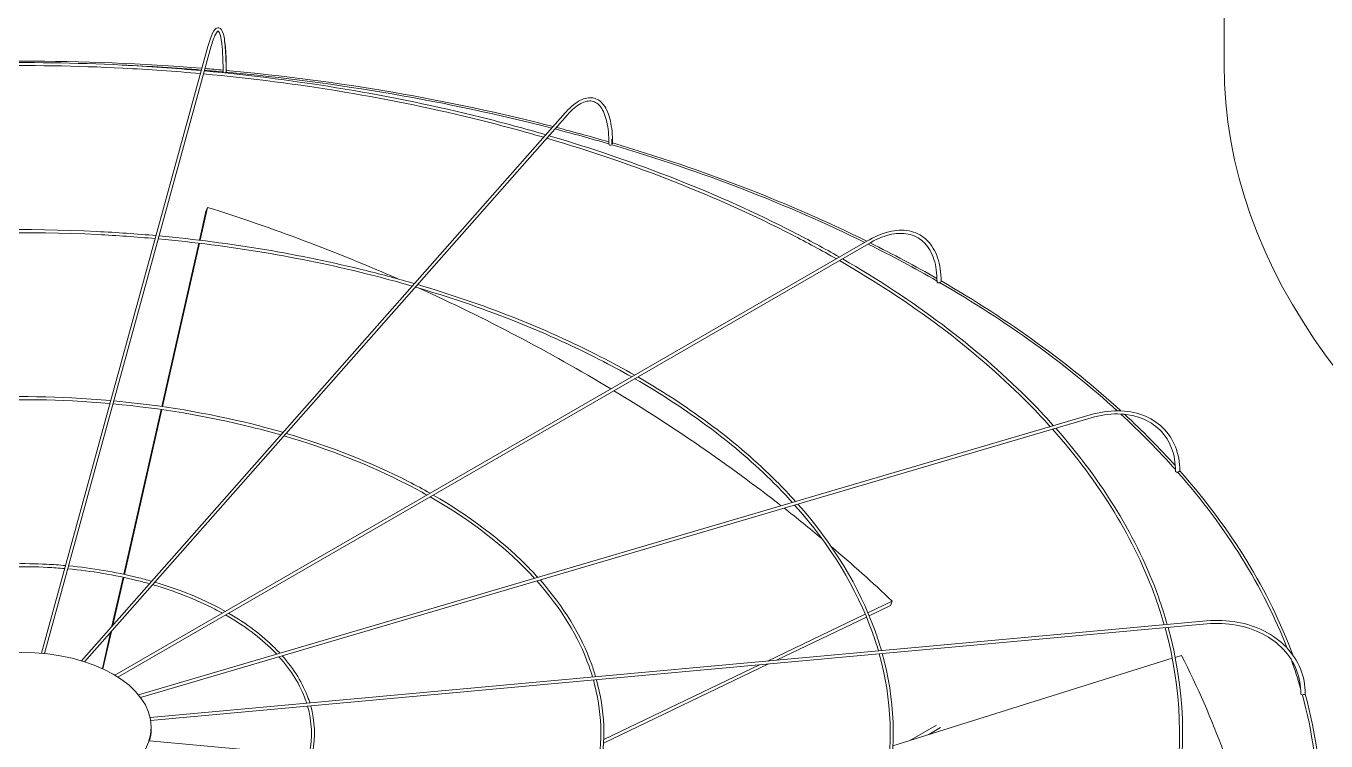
# Model space of a CAD drawing. Header units: millimetres. Extents: x -312439 to 477422, y -331570 to 212570.
# Drawn here: x -166609 to -165559, y -85150 to -84572 of the extents above; entities that cross this region are included whole.
import ezdxf

# ---------------------------------------------------------------- set-up
doc = ezdxf.new("R2010")
doc.units = ezdxf.units.MM
doc.styles.add('ROMAND', font='ROMAND.SHX')
doc.dimstyles.new('1-50 (MILIMETRO)', dxfattribs={"dimscale": 0, "dimtxt": 125, "dimasz": 125, "dimexe": 100, "dimexo": 100, "dimgap": 50, "dimtad": 0, "dimdec": 0, "dimzin": 0, "dimdsep": 46, "dimtxsty": 'ROMAND', "dimcen": -390, "dimclrd": 1, "dimclre": 1, "dimclrt": 3, "dimadec": 0, "dimazin": 0, "dimtfac": 1, "dimtdec": 0, "dimtix": 1, "dimtmove": 2, "dimatfit": 2, "dimfxl": 1, "dimtvp": 1, "dimtolj": 1, "dimtzin": 0, "dimarcsym": 0})

msp = doc.modelspace()

# ---------------------------------------------------------------- linework, layer by layer
at = {"color": 3, "linetype": 'Continuous', "lineweight": 0, "extrusion": (-1.11022e-16, 0.816497, 0.57735)}
for p, q in [((-165641.633, -84602.846), (-165641.633, -84039.957)), ((-166462.262, -84588.487), (-166596.73, -85078.656)), ((-166459.9, -84589.135), (-166594.255, -85078.893)), ((-166173.741, -84642.076), (-166564.419, -85084.758)), ((-166171.905, -84643.697), (-166561.854, -85085.554)), ((-166469.146, -84744.985), (-166463.917, -84721.902)), ((-166462.587, -84718.47), (-166468.608, -84745.05)), ((-166463.917, -84721.902), (-166462.587, -84718.47)), ((-166537.42, -85096.399), (-165928.228, -84744.683)), ((-165927.004, -84746.804), (-166535.055, -85097.863)), ((-166499.576, -84879.33), (-166469.69, -84747.387)), ((-166469.152, -84747.452), (-166499.04, -84879.407)), ((-166530.269, -85014.837), (-166500.119, -84881.727)), ((-166499.583, -84881.804), (-166529.742, -85014.951)), ((-166518.378, -85112.232), (-165749.808, -84886.139)), ((-166516.743, -85114.304), (-165749.117, -84888.488)), ((-166539.784, -85056.844), (-166530.81, -85017.226)), ((-166530.283, -85017.34), (-166539.04, -85056.001)), ((-165929.286, -85045.982), (-165909.679, -85036.572)), ((-165911.01, -85040.004), (-165928.309, -85048.307)), ((-165911.01, -85040.004), (-165909.679, -85036.572)), ((-166010.46, -85084.941), (-165931.496, -85047.043)), ((-165930.52, -85049.368), (-166003.269, -85084.283)), ((-166547.54, -85091.086), (-166540.912, -85061.824)), ((-166540.168, -85060.981), (-166547.039, -85091.318)), ((-165655.914, -85052.52), (-166509.002, -85130.529)), ((-166508.544, -85132.947), (-165655.691, -85054.959)), ((-165683.573, -85082.692), (-165909.1, -85153.343)), ((-165676.13, -85080.36), (-165681.222, -85081.955)), ((-166009.601, -85087.322), (-166142.759, -85151.229)), ((-166142.641, -85148.379), (-166016.791, -85087.979)), ((-166508.135, -85140.282), (-166508.135, -85138.282)), ((-165874.069, -85136.729), (-165895.428, -85149.06)), ((-165880.281, -85144.315), (-165870.605, -85138.729)), ((-165655.691, -85227.51), (-166509.348, -85149.449))]:
    msp.add_line(p, q, dxfattribs=at)
at = {"color": 3, "linetype": 'Continuous', "lineweight": 0}
for centre, major_axis, ratio, start_param, end_param in [((-166612.194, -85205.817), (-1048.768, 0), 0.57735027, 4.57359934, 4.85199434), ((-166612.194, -85205.817), (-1046.319, 0), 0.57735027, 4.57364216, 4.63432464), ((-166612.194, -85205.817), (-1046.319, 0), 0.57735027, 4.55682048, 4.57124415), ((-166612.194, -85205.817), (-1048.768, 0), 0.57735027, 4.55718579, 4.57120693), ((-166448.851, -84609.063), (1.225, -0.004), 0.56474576, 3.14159265, 4.55699194), ((-166448.851, -84609.063), (1.225, -0.004), 0.56474576, 4.55699194, 6.12778827), ((-166612.194, -85205.817), (-1046.319, 0), 0.57735027, 4.2914666, 4.55448885), ((-166448.66, -84608.365), (1.225, 0), 0.57735027, 5.71748689, 6.28318531), ((-166612.194, -85205.817), (-1048.768, 0), 0.57735027, 4.29134899, 4.55463788), ((-164592.865, -84602.846), (-1048.768, 0), 0.57735027, 0, 3.14159265), ((-166612.194, -85205.817), (-1046.319, 0), 0.57735027, 4.24262693, 4.28868124), ((-166612.194, -85205.817), (-1048.768, 0), 0.57735027, 4.24381435, 4.28857014), ((-166137.331, -84667.502), (1.225, -0.01), 0.56597275, 3.14159265, 4.24604342), ((-166137.331, -84667.502), (1.225, -0.01), 0.56597275, 4.24604342, 5.81683974), ((-166612.194, -85205.817), (-1046.319, 0), 0.57735027, 4.00461262, 4.24016109), ((-166136.775, -84666.872), (1.225, 0), 0.57735027, 5.29033196, 6.28318531), ((-166612.194, -85205.817), (-1048.768, 0), 0.57735027, 4.00443097, 4.24060103), ((-166610.864, -85373.097), (-942.562, 365.4), 0.65992862, 4.64663537, 4.80984928), ((-166612.194, -85205.817), (-1048.768, 0), 0.57735027, 3.93098858, 4.00111844), ((-166612.194, -85205.817), (-1046.319, 0), 0.57735027, 3.92863661, 4.00129229), ((-165872.335, -84778.66), (1.225, -0.016), 0.56830663, 3.14159265, 3.93464288), ((-165872.335, -84778.66), (1.225, -0.016), 0.56830663, 3.93464288, 5.50543921), ((-166612.194, -85205.817), (-1046.319, 0), 0.57735027, 3.70570419, 3.9258203), ((-165871.469, -84778.16), (-1.225, 0), 0.57735027, 1.83263032, 3.14159265), ((-166612.194, -85205.817), (-1048.768, 0), 0.57735027, 3.70411228, 3.92650775), ((-166610.864, -85373.097), (-942.562, 365.4), 0.65992862, 4.45394149, 4.62923067), ((-166610.864, -85373.097), (-942.562, 365.4), 0.65992862, 4.28319099, 4.45112181), ((-166612.194, -85205.817), (-1046.319, 0), 0.57735027, 3.61515195, 3.70067928), ((-166612.194, -85205.817), (-1048.768, 0), 0.57735027, 3.61992048, 3.69877001), ((-165679.805, -84931.655), (-1.225, 0.021), 0.57151893, 0, 0.48093441), ((-165679.805, -84931.655), (-1.225, 0.021), 0.57151893, 0.48093441, 2.05173073), ((-166612.194, -85205.817), (-1046.319, 0), 0.57735027, 3.3609423, 3.61148113), ((-165678.714, -84931.334), (-1.225, 0), 0.57735027, 1.51847105, 3.14159265), ((-166612.194, -85205.817), (-1048.768, 0), 0.57735027, 3.35086888, 3.61231471), ((-166610.864, -85373.097), (-942.562, 365.4), 0.65992862, 4.23904287, 4.2800546), ((-166610.864, -85373.097), (-942.562, 365.4), 0.65992862, 4.15803474, 4.22871948), ((-166612.099, -85373.572), (1010.388, -32.497), 0.79709982, 0.20844184, 0.41264052), ((-166612.194, -85205.817), (-1046.319, 0), 0.57735027, 3.30554955, 3.34466555), ((-165578.586, -85111.511), (-1.225, 0.023), 0.57529521, 0, 0.1678974), ((-165578.586, -85111.511), (-1.225, 0.023), 0.57529521, 0.1678974, 1.73869372), ((-166612.194, -85205.817), (-1046.319, 0), 0.57735027, 2.9973499, 3.29716571), ((-165577.376, -85111.401), (-1.225, 0), 0.57735027, 1.20431179, 3.14159265), ((-166612.194, -85205.817), (-1048.768, 0), 0.57735027, 2.98561554, 3.29783032), ((-166612.627, -85140.282), (-104.492, 0), 0.57735027, 2.98808135, 3.14159265)]:
    msp.add_ellipse(centre, major_axis=major_axis, ratio=ratio, start_param=start_param, end_param=end_param, dxfattribs=at)
msp.add_ellipse((-166612.627, -85138.282), major_axis=(-104.492, 0), ratio=0.57735027, dxfattribs=at)
for points, knots in [([(-166447.435, -84608.365), (-166447.435, -84601.551), (-166447.641, -84595.485), (-166448.452, -84585.411), (-166449.05, -84581.415), (-166450.657, -84575.728), (-166451.559, -84573.667), (-166454.699, -84573.206), (-166455.693, -84573.796), (-166457.897, -84576.137), (-166459.127, -84578.755), (-166461.045, -84584.281), (-166461.654, -84586.271), (-166462.262, -84588.487)], [4.71238898, 4.71238898, 4.71238898, 4.71238898, 5.02654825, 5.02654825, 5.34070751, 5.34070751, 5.65486678, 5.65486678, 5.82360284, 5.82360284, 6.1377621, 6.1377621, 6.28318531, 6.28318531, 6.28318531, 6.28318531]), ([(-166459.9, -84589.135), (-166458.627, -84584.495), (-166457.35, -84580.929), (-166455.126, -84576.607), (-166454.129, -84576.008), (-166454.023, -84576.008), (-166453.204, -84576.602), (-166451.795, -84581.26), (-166451.217, -84584.66), (-166450.375, -84593.633), (-166450.127, -84599.353), (-166450.075, -84606.905), (-166450.073, -84607.973), (-166450.076, -84609.06)], [0, 0, 0, 0, 0.31526689, 0.31526689, 0.60947257, 0.60947257, 0.92674061, 0.92674061, 1.22083726, 1.22083726, 1.53563039, 1.53563039, 1.5863402, 1.5863402, 1.5863402, 1.5863402]), ([(-166448.962, -84583.824), (-166448.926, -84584.067), (-166448.89, -84584.314), (-166448.283, -84588.661), (-166447.905, -84593.874), (-166447.653, -84602.823), (-166447.617, -84605.864), (-166447.627, -84609.064)], [7.384497053, 7.384497053, 7.384497053, 7.384497053, 7.403952931, 7.403952931, 7.721220971, 7.721220971, 7.869487909, 7.869487909, 7.869487909, 7.869487909]), ([(-166467.617, -84608.006), (-166488.862, -84606.084), (-166510.221, -84604.585), (-166606.922, -84599.741), (-166682.988, -84601.254), (-166757.638, -84608.006)], [3.771589677, 3.771589677, 3.771589677, 3.771589677, 3.840445898, 3.840445898, 4.082391957, 4.082391957, 4.082391957, 4.082391957]), ([(-166468.275, -84610.406), (-166489.067, -84608.531), (-166509.969, -84607.061), (-166606.22, -84602.19), (-166682.309, -84603.673), (-166756.98, -84610.406)], [3.7720633, 3.7720633, 3.7720633, 3.7720633, 3.839550132, 3.839550132, 4.081918334, 4.081918334, 4.081918334, 4.081918334]), ([(-166191.193, -84661.85), (-166207.921, -84656.976), (-166224.903, -84652.393), (-166313.578, -84630.308), (-166388.917, -84617.685), (-166465.797, -84610.631)], [3.459637643, 3.459637643, 3.459637643, 3.459637643, 3.519736913, 3.519736913, 3.769381517, 3.769381517, 3.769381517, 3.769381517]), ([(-166189.402, -84659.821), (-166206.664, -84654.775), (-166224.197, -84650.038), (-166313.294, -84627.88), (-166388.451, -84615.29), (-166465.139, -84608.232)], [3.458315721, 3.458315721, 3.458315721, 3.458315721, 3.520259366, 3.520259366, 3.768912043, 3.768912043, 3.768912043, 3.768912043]), ([(-166135.55, -84666.872), (-166135.55, -84660.011), (-166136.152, -84653.816), (-166138.537, -84643.315), (-166140.316, -84639.003), (-166145.038, -84632.664), (-166148.034, -84630.641), (-166154.594, -84629.502), (-166158.032, -84630.195), (-166165.284, -84633.876), (-166169.141, -84637.02), (-166173.238, -84641.51), (-166173.49, -84641.791), (-166173.741, -84642.076)], [4.71238898, 4.71238898, 4.71238898, 4.71238898, 5.02654825, 5.02654825, 5.34070751, 5.34070751, 5.65486678, 5.65486678, 5.94845155, 5.94845155, 6.26261081, 6.26261081, 6.28318531, 6.28318531, 6.28318531, 6.28318531]), ([(-166171.905, -84643.697), (-166168.249, -84639.554), (-166164.617, -84636.492), (-166157.885, -84632.804), (-166154.823, -84632.179), (-166149.458, -84633.119), (-166147.07, -84634.694), (-166142.962, -84640.288), (-166141.296, -84644.307), (-166139.087, -84654.318), (-166138.528, -84660.281), (-166138.553, -84667.107), (-166138.554, -84667.299), (-166138.555, -84667.492)], [6.28318531, 6.28318531, 6.28318531, 6.28318531, 6.59783007, 6.59783007, 6.91209691, 6.91209691, 7.22936495, 7.22936495, 7.54663299, 7.54663299, 7.86046851, 7.86046851, 7.86952551, 7.86952551, 7.86952551, 7.86952551]), ([(-165954.821, -84760.036), (-165966.559, -84753.331), (-165978.605, -84746.806), (-166050.687, -84709.784), (-166117.297, -84683.544), (-166188.596, -84662.61)], [3.146975566, 3.146975566, 3.146975566, 3.146975566, 3.199958928, 3.199958928, 3.456525414, 3.456525414, 3.456525414, 3.456525414]), ([(-165952.366, -84758.618), (-165964.545, -84751.636), (-165977.056, -84744.847), (-166049.455, -84707.669), (-166115.809, -84681.496), (-166186.807, -84660.583)], [3.145113132, 3.145113132, 3.145113132, 3.145113132, 3.200037836, 3.200037836, 3.455209352, 3.455209352, 3.455209352, 3.455209352]), ([(-166136.143, -84663.454), (-166136.12, -84664.271), (-166136.107, -84665.098), (-166136.1, -84666.455), (-166136.101, -84666.979), (-166136.106, -84667.505)], [7.8059806913, 7.8059806913, 7.8059806913, 7.8059806913, 7.8451401512, 7.8451401512, 7.8694167814, 7.8694167814, 7.8694167814, 7.8694167814]), ([(-166504.184, -84741.301), (-166520.032, -84739.873), (-166535.965, -84738.758), (-166608.28, -84735.142), (-166665.201, -84736.267), (-166721.071, -84741.301)], [3.772165081, 3.772165081, 3.772165081, 3.772165081, 3.840593344, 3.840593344, 4.081816553, 4.081816553, 4.081816553, 4.081816553]), ([(-165870.245, -84778.16), (-165870.245, -84771.259), (-165871.189, -84764.879), (-165874.923, -84753.765), (-165877.716, -84749.03), (-165884.91, -84741.75), (-165889.304, -84739.206), (-165899.174, -84736.601), (-165904.64, -84736.533), (-165916.098, -84738.808), (-165922.093, -84741.16), (-165928.123, -84744.622), (-165928.176, -84744.652), (-165928.228, -84744.683)], [3.14159265, 3.14159265, 3.14159265, 3.14159265, 3.45575192, 3.45575192, 3.76991118, 3.76991118, 4.08269654, 4.08269654, 4.39544819, 4.39544819, 4.70960746, 4.70960746, 4.71238898, 4.71238898, 4.71238898, 4.71238898]), ([(-166504.842, -84743.701), (-166520.238, -84742.32), (-166535.713, -84741.234), (-166607.579, -84737.591), (-166664.523, -84738.686), (-166720.413, -84743.701)], [3.772797592, 3.772797592, 3.772797592, 3.772797592, 3.839399606, 3.839399606, 4.081184042, 4.081184042, 4.081184042, 4.081184042]), ([(-166297.311, -84782.095), (-166309.569, -84778.535), (-166322.008, -84775.184), (-166388.204, -84758.693), (-166444.706, -84749.222), (-166502.364, -84743.926)], [3.460983159, 3.460983159, 3.460983159, 3.460983159, 3.519648571, 3.519648571, 3.769222865, 3.769222865, 3.769222865, 3.769222865]), ([(-166295.52, -84780.065), (-166308.312, -84776.334), (-166321.302, -84772.829), (-166387.921, -84756.265), (-166444.24, -84746.827), (-166501.706, -84741.527)], [3.459218713, 3.459218713, 3.459218713, 3.459218713, 3.520344822, 3.520344822, 3.768597722, 3.768597722, 3.768597722, 3.768597722]), ([(-165927.004, -84746.804), (-165921.254, -84743.484), (-165915.529, -84741.243), (-165904.731, -84739.103), (-165899.665, -84739.202), (-165890.662, -84741.656), (-165886.716, -84744.005), (-165880.225, -84750.779), (-165877.683, -84755.212), (-165874.303, -84765.801), (-165873.471, -84771.95), (-165873.56, -84778.643)], [1.57079633, 1.57079633, 1.57079633, 1.57079633, 1.88806437, 1.88806437, 2.20533241, 2.20533241, 2.52260045, 2.52260045, 2.83986849, 2.83986849, 3.15713653, 3.15713653, 3.15713653, 3.15713653]), ([(-165782.075, -84895.631), (-165788.708, -84888.23), (-165795.639, -84880.918), (-165843.859, -84832.73), (-165894.268, -84794.873), (-165952.363, -84761.445)], [2.833719703, 2.833719703, 2.833719703, 2.833719703, 2.880073873, 2.880073873, 3.143270218, 3.143270218, 3.143270218, 3.143270218]), ([(-165779.474, -84894.865), (-165786.351, -84887.158), (-165793.549, -84879.546), (-165841.956, -84831.154), (-165892.141, -84793.396), (-165949.912, -84760.03)], [2.831913395, 2.831913395, 2.831913395, 2.831913395, 2.879924499, 2.879924499, 3.141418031, 3.141418031, 3.141418031, 3.141418031]), ([(-166120.096, -84855.457), (-166128.602, -84850.617), (-166137.323, -84845.902), (-166191.117, -84818.273), (-166241.151, -84798.567), (-166294.714, -84782.853)], [3.148849473, 3.148849473, 3.148849473, 3.148849473, 3.199944541, 3.199944541, 3.456834427, 3.456834427, 3.456834427, 3.456834427]), ([(-166117.639, -84854.039), (-166126.588, -84848.921), (-166135.774, -84843.943), (-166189.884, -84816.157), (-166239.664, -84796.52), (-166292.925, -84780.826)], [3.146361804, 3.146361804, 3.146361804, 3.146361804, 3.200049713, 3.200049713, 3.455080387, 3.455080387, 3.455080387, 3.455080387]), ([(-165990.318, -84956.89), (-165995.078, -84951.608), (-166000.041, -84946.385), (-166036.019, -84910.433), (-166073.931, -84881.98), (-166117.635, -84856.865)], [2.83591825, 2.83591825, 2.83591825, 2.83591825, 2.880098074, 2.880098074, 3.143909361, 3.143909361, 3.143909361, 3.143909361]), ([(-165987.713, -84956.124), (-165992.72, -84950.535), (-165997.951, -84945.013), (-166034.116, -84908.857), (-166071.803, -84880.503), (-166115.184, -84855.45)], [2.833499431, 2.833499431, 2.833499431, 2.833499431, 2.879899034, 2.879899034, 3.141439875, 3.141439875, 3.141439875, 3.141439875]), ([(-166540.738, -84874.552), (-166551.194, -84873.617), (-166561.705, -84872.885), (-166609.642, -84870.496), (-166647.423, -84871.234), (-166684.516, -84874.552)], [3.773286698, 3.773286698, 3.773286698, 3.773286698, 3.840886477, 3.840886477, 4.080694936, 4.080694936, 4.080694936, 4.080694936]), ([(-166541.397, -84876.952), (-166551.4, -84876.063), (-166561.453, -84875.361), (-166608.941, -84872.945), (-166646.745, -84873.654), (-166683.858, -84876.952)], [3.774238416, 3.774238416, 3.774238416, 3.774238416, 3.839097695, 3.839097695, 4.079743218, 4.079743218, 4.079743218, 4.079743218]), ([(-166403.399, -84902.304), (-166411.196, -84900.055), (-166419.102, -84897.931), (-166462.827, -84887.033), (-166500.486, -84880.714), (-166538.918, -84877.177)], [3.463595352, 3.463595352, 3.463595352, 3.463595352, 3.51947091, 3.51947091, 3.768879274, 3.768879274, 3.768879274, 3.768879274]), ([(-166401.606, -84900.273), (-166409.939, -84897.853), (-166418.396, -84895.577), (-166462.543, -84884.605), (-166500.02, -84878.319), (-166538.26, -84874.777)], [3.46094335, 3.46094335, 3.46094335, 3.46094335, 3.520514255, 3.520514255, 3.7679441, 3.7679441, 3.7679441, 3.7679441]), ([(-165677.489, -84931.334), (-165677.489, -84924.404), (-165678.687, -84917.806), (-165683.388, -84905.929), (-165686.893, -84900.654), (-165695.855, -84891.987), (-165701.309, -84888.596), (-165713.593, -84884.032), (-165720.42, -84882.856), (-165734.772, -84882.805), (-165742.296, -84883.929), (-165749.808, -84886.139)], [4.71238898, 4.71238898, 4.71238898, 4.71238898, 5.02654825, 5.02654825, 5.34070751, 5.34070751, 5.65486678, 5.65486678, 5.96902604, 5.96902604, 6.28318531, 6.28318531, 6.28318531, 6.28318531]), ([(-165749.117, -84888.488), (-165741.854, -84886.352), (-165734.606, -84885.285), (-165720.869, -84885.377), (-165714.384, -84886.536), (-165702.816, -84890.936), (-165697.733, -84894.174), (-165689.436, -84902.407), (-165686.22, -84907.401), (-165681.959, -84918.693), (-165680.917, -84924.99), (-165681.03, -84931.634)], [6.28318531, 6.28318531, 6.28318531, 6.28318531, 6.60045335, 6.60045335, 6.91772139, 6.91772139, 7.23498943, 7.23498943, 7.55225747, 7.55225747, 7.86952551, 7.86952551, 7.86952551, 7.86952551]), ([(-166285.334, -84950.858), (-166290.619, -84947.872), (-166296.027, -84944.959), (-166331.536, -84926.719), (-166364.986, -84913.553), (-166400.799, -84903.06)], [3.152476318, 3.152476318, 3.152476318, 3.152476318, 3.199914714, 3.199914714, 3.457374967, 3.457374967, 3.457374967, 3.457374967]), ([(-166282.874, -84949.437), (-166288.603, -84946.176), (-166294.477, -84943), (-166330.304, -84924.604), (-166363.498, -84911.505), (-166399.01, -84901.033)], [3.148732281, 3.148732281, 3.148732281, 3.148732281, 3.200072384, 3.200072384, 3.454746323, 3.454746323, 3.454746323, 3.454746323]), ([(-165690.081, -85055.644), (-165692.103, -85048.563), (-165694.37, -85041.504), (-165713.835, -84987.006), (-165741.961, -84940.843), (-165780.272, -84897.653)], [2.519571261, 2.519571261, 2.519571261, 2.519571261, 2.559550642, 2.559550642, 2.829500903, 2.829500903, 2.829500903, 2.829500903]), ([(-165687.598, -85055.417), (-165689.712, -85047.975), (-165692.095, -85040.56), (-165711.72, -84985.859), (-165739.702, -84939.89), (-165777.676, -84896.89)], [2.518738954, 2.518738954, 2.518738954, 2.518738954, 2.560443172, 2.560443172, 2.827714195, 2.827714195, 2.827714195, 2.827714195]), ([(-166198.533, -85018.142), (-166201.427, -85014.964), (-166204.432, -85011.818), (-166228.17, -84988.099), (-166253.571, -84969.059), (-166282.867, -84952.262)], [2.840166791, 2.840166791, 2.840166791, 2.840166791, 2.880145835, 2.880145835, 3.145067211, 3.145067211, 3.145067211, 3.145067211]), ([(-166195.923, -85017.374), (-166199.067, -85013.89), (-166202.341, -85010.446), (-166226.267, -84986.524), (-166251.443, -84967.582), (-166280.416, -84950.846)], [2.836508955, 2.836508955, 2.836508955, 2.836508955, 2.879847671, 2.879847671, 3.141363941, 3.141363941, 3.141363941, 3.141363941]), ([(-165920.896, -85076.751), (-165922.341, -85071.759), (-165923.948, -85066.783), (-165938.46, -85026.122), (-165959.638, -84991.395), (-165988.509, -84958.911)], [2.521788299, 2.521788299, 2.521788299, 2.521788299, 2.55939978, 2.55939978, 2.830291828, 2.830291828, 2.830291828, 2.830291828]), ([(-165918.412, -85076.523), (-165919.95, -85071.172), (-165921.674, -85065.839), (-165936.345, -85024.975), (-165957.379, -84990.442), (-165985.913, -84958.148)], [2.520659116, 2.520659116, 2.520659116, 2.520659116, 2.560589234, 2.560589234, 2.827907762, 2.827907762, 2.827907762, 2.827907762]), ([(-166577.293, -85007.804), (-166582.356, -85007.361), (-166587.444, -85007.013), (-166611.003, -85005.851), (-166629.645, -85006.201), (-166647.962, -85007.804)], [3.776630452, 3.776630452, 3.776630452, 3.776630452, 3.841752063, 3.841752063, 4.077351182, 4.077351182, 4.077351182, 4.077351182]), ([(-166577.952, -85010.205), (-166582.561, -85009.807), (-166587.191, -85009.489), (-166610.301, -85008.301), (-166628.966, -85008.622), (-166647.303, -85010.205)], [3.778551419, 3.778551419, 3.778551419, 3.778551419, 3.838185012, 3.838185012, 4.075430215, 4.075430215, 4.075430215, 4.075430215]), ([(-166507.695, -85020.483), (-166511.565, -85019.373), (-166515.489, -85018.325), (-166537.165, -85012.945), (-166555.8, -85009.811), (-166574.815, -85008.028)], [3.466082688, 3.466082688, 3.466082688, 3.466082688, 3.521010964, 3.521010964, 3.765995554, 3.765995554, 3.765995554, 3.765995554]), ([(-166509.491, -85022.518), (-166512.823, -85021.576), (-166516.194, -85020.679), (-166537.448, -85015.374), (-166556.266, -85012.207), (-166575.473, -85010.427)], [3.471418325, 3.471418325, 3.471418325, 3.471418325, 3.518930063, 3.518930063, 3.767850767, 3.767850767, 3.767850767, 3.767850767]), ([(-166151.705, -85097.856), (-166152.571, -85094.94), (-166153.521, -85092.031), (-166163.08, -85065.206), (-166177.299, -85041.929), (-166196.715, -85020.16)], [2.526062853, 2.526062853, 2.526062853, 2.526062853, 2.559096419, 2.559096419, 2.831723129, 2.831723129, 2.831723129, 2.831723129]), ([(-166149.218, -85097.629), (-166150.181, -85094.353), (-166151.248, -85091.087), (-166160.966, -85064.058), (-166175.04, -85040.975), (-166194.117, -85019.396)], [2.5243135, 2.5243135, 2.5243135, 2.5243135, 2.560878912, 2.560878912, 2.828143092, 2.828143092, 2.828143092, 2.828143092]), ([(-166450.586, -85046.266), (-166452.639, -85045.13), (-166454.729, -85044.017), (-166471.955, -85035.167), (-166488.82, -85028.539), (-166506.885, -85023.267)], [3.163350536, 3.163350536, 3.163350536, 3.163350536, 3.199816759, 3.199816759, 3.458993739, 3.458993739, 3.458993739, 3.458993739]), ([(-166448.114, -85044.838), (-166450.62, -85043.432), (-166453.18, -85042.058), (-166470.722, -85033.051), (-166487.333, -85026.491), (-166505.095, -85021.24)], [3.15578841, 3.15578841, 3.15578841, 3.15578841, 3.200131949, 3.200131949, 3.453750875, 3.453750875, 3.453750875, 3.453750875]), ([(-166406.771, -85079.4), (-166407.784, -85078.322), (-166408.822, -85077.251), (-166420.32, -85065.767), (-166433.21, -85056.138), (-166448.101, -85047.659)], [2.852936139, 2.852936139, 2.852936139, 2.852936139, 2.880283876, 2.880283876, 3.148538696, 3.148538696, 3.148538696, 3.148538696]), ([(-166404.145, -85078.628), (-166405.418, -85077.247), (-166406.731, -85075.88), (-166418.417, -85064.191), (-166431.082, -85054.66), (-166445.648, -85046.243)], [2.84544614, 2.84544614, 2.84544614, 2.84544614, 2.879690294, 2.879690294, 3.141137935, 3.141137935, 3.141137935, 3.141137935]), ([(-165576.151, -85111.401), (-165576.151, -85104.456), (-165577.483, -85097.626), (-165582.678, -85084.883), (-165586.54, -85078.973), (-165596.397, -85068.659), (-165602.39, -85064.256), (-165615.908, -85057.373), (-165623.431, -85054.894), (-165639.276, -85052.087), (-165647.596, -85051.759), (-165655.914, -85052.52)], [4.71238898, 4.71238898, 4.71238898, 4.71238898, 5.02654825, 5.02654825, 5.34070751, 5.34070751, 5.65486678, 5.65486678, 5.96902604, 5.96902604, 6.28318531, 6.28318531, 6.28318531, 6.28318531]), ([(-165688.354, -85224.523), (-165686.748, -85218.453), (-165685.322, -85212.367), (-165674.021, -85157.029), (-165675.818, -85107.005), (-165689.406, -85058.042)], [2.204619764, 2.204619764, 2.204619764, 2.204619764, 2.238829514, 2.238829514, 2.515060108, 2.515060108, 2.515060108, 2.515060108]), ([(-165685.881, -85224.75), (-165684.196, -85218.35), (-165682.71, -85211.932), (-165671.604, -85156.438), (-165673.463, -85106.583), (-165686.927, -85057.815)], [2.205366155, 2.205366155, 2.205366155, 2.205366155, 2.241163262, 2.241163262, 2.514260549, 2.514260549, 2.514260549, 2.514260549]), ([(-165655.691, -85054.959), (-165647.629, -85054.222), (-165639.573, -85054.551), (-165624.28, -85057.304), (-165617.047, -85059.727), (-165604.123, -85066.409), (-165598.436, -85070.667), (-165589.162, -85080.581), (-165585.575, -85086.235), (-165580.837, -85098.386), (-165579.686, -85104.882), (-165579.81, -85111.488)], [6.28318531, 6.28318531, 6.28318531, 6.28318531, 6.60045335, 6.60045335, 6.91772139, 6.91772139, 7.23498943, 7.23498943, 7.55225747, 7.55225747, 7.86952551, 7.86952551, 7.86952551, 7.86952551]), ([(-166382.539, -85118.965), (-166382.809, -85118.122), (-166383.093, -85117.28), (-166387.699, -85104.291), (-166394.96, -85092.463), (-166404.923, -85081.41)], [2.538956365, 2.538956365, 2.538956365, 2.538956365, 2.558172992, 2.558172992, 2.836025224, 2.836025224, 2.836025224, 2.836025224]), ([(-166380.042, -85118.736), (-166380.418, -85117.535), (-166380.822, -85116.336), (-166385.586, -85103.143), (-166392.701, -85091.508), (-166402.322, -85080.645)], [2.535128932, 2.535128932, 2.535128932, 2.535128932, 2.561728893, 2.561728893, 2.828841782, 2.828841782, 2.828841782, 2.828841782]), ([(-165919.143, -85203.419), (-165918.037, -85199.18), (-165917.047, -85194.931), (-165908.583, -85153.625), (-165909.946, -85115.987), (-165920.215, -85079.148)], [2.206572109, 2.206572109, 2.206572109, 2.206572109, 2.238438586, 2.238438586, 2.515769314, 2.515769314, 2.515769314, 2.515769314]), ([(-165916.671, -85203.645), (-165915.486, -85199.077), (-165914.436, -85194.496), (-165906.166, -85153.034), (-165907.59, -85115.565), (-165917.736, -85078.921)], [2.20754654, 2.20754654, 2.20754654, 2.20754654, 2.241548585, 2.241548585, 2.514698228, 2.514698228, 2.514698228, 2.514698228]), ([(-166149.949, -85182.314), (-166149.333, -85179.891), (-166148.774, -85177.464), (-166143.148, -85150.191), (-166144.071, -85124.954), (-166151.012, -85100.253)], [2.210316481, 2.210316481, 2.210316481, 2.210316481, 2.237655596, 2.237655596, 2.51702204, 2.51702204, 2.51702204, 2.51702204]), ([(-166147.48, -85182.539), (-166146.786, -85179.787), (-166146.165, -85177.029), (-166140.732, -85149.6), (-166141.717, -85124.532), (-166148.532, -85100.026)], [2.211718384, 2.211718384, 2.211718384, 2.211718384, 2.242315601, 2.242315601, 2.515402874, 2.515402874, 2.515402874, 2.515402874]), ([(-166380.775, -85161.206), (-166380.633, -85160.602), (-166380.498, -85159.996), (-166377.712, -85146.756), (-166378.197, -85133.921), (-166381.812, -85121.358)], [2.221614787, 2.221614787, 2.221614787, 2.221614787, 2.235297735, 2.235297735, 2.520800805, 2.520800805, 2.520800805, 2.520800805]), ([(-166378.312, -85161.431), (-166378.097, -85160.497), (-166377.898, -85159.561), (-166375.298, -85146.165), (-166375.844, -85133.498), (-166379.329, -85121.131)], [2.224061215, 2.224061215, 2.224061215, 2.224061215, 2.244587809, 2.244587809, 2.517487833, 2.517487833, 2.517487833, 2.517487833])]:
    msp.add_open_spline(points, degree=3, knots=knots, dxfattribs=at)

# ---------------------------------------------------------------- leaders
msp.add_leader([(-166578.296, -86667.446, -9601.866), (-162537.374, -82829.809, -9601.866), (-162256.368, -82829.809, -9601.866)], dimstyle='1-50 (MILIMETRO)', override={"dimscale": 1, "dimfxl": 2})

doc.saveas('drawing.dxf')
